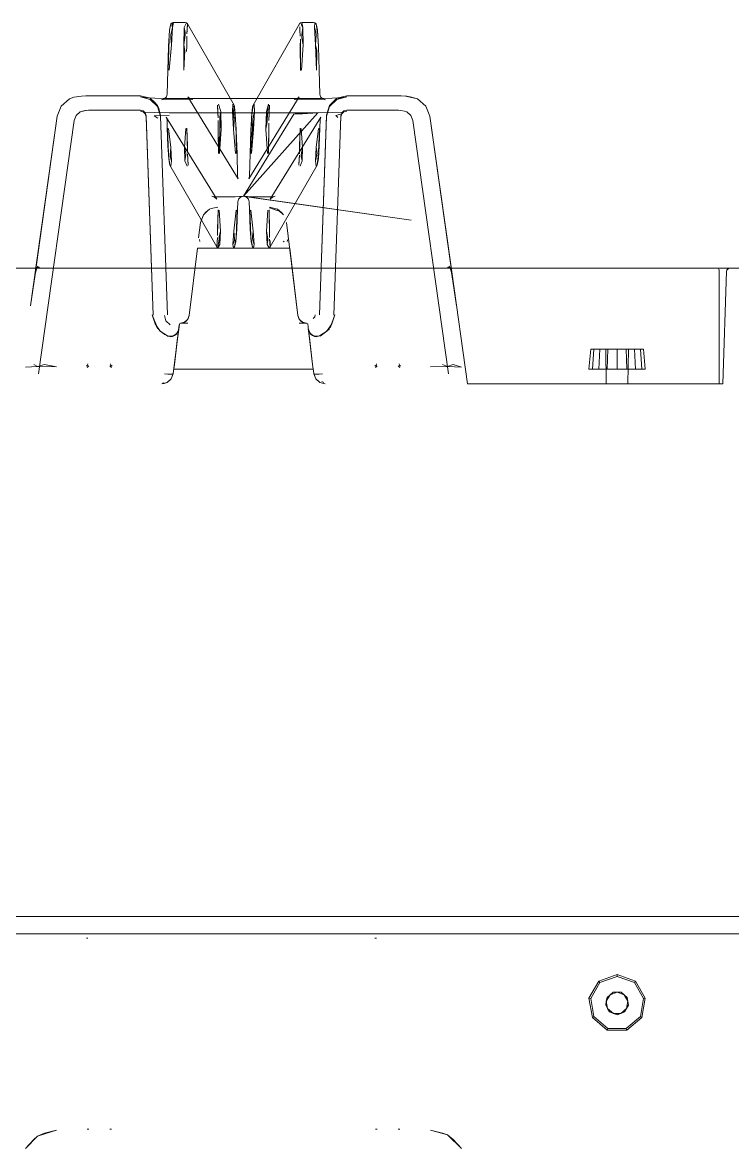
# Model space of a CAD drawing. Header units: millimetres. Extents: x 0 to 1729, y -270 to 583.
# Drawn here: x 610.7 to 733.8, y 387.8 to 582.9 of the extents above; entities that cross this region are included whole.
import ezdxf

# ---------------------------------------------------------------- set-up
doc = ezdxf.new("R2010")
doc.units = ezdxf.units.MM
doc.layers.add('OUTLINE', color=7, linetype='Continuous')

msp = doc.modelspace()

# ---------------------------------------------------------------- linework, layer by layer
at = {"layer": 'OUTLINE', "lineweight": 13}
for p, q in [((636.01, 578.79), (636.19, 581.62)), ((636.13, 580.57), (636.19, 581.62)), ((636.19, 581.62), (636.27, 582.2)), ((636.27, 582.2), (636.43, 582.69)), ((636.41, 580.78), (636.69, 582.07)), ((636.43, 582.69), (636.62, 582.87)), ((636.51, 579.09), (636.69, 582.07)), ((636.55, 582.46), (636.86, 582.94)), ((636.55, 582.46), (636.69, 582.07)), ((636.62, 582.87), (636.86, 582.94)), ((636.69, 582.07), (636.86, 582.94)), ((636.86, 582.94), (638.88, 582.93)), ((638.67, 579.08), (638.74, 582.06)), ((638.74, 582.06), (639.13, 582.87)), ((638.74, 582.06), (638.89, 581.23)), ((638.88, 582.93), (639.13, 582.87)), ((639.13, 582.87), (639.31, 582.69)), ((639.17, 581), (639.31, 582.69)), ((639.17, 581), (639.24, 581.62)), ((639.24, 581.62), (639.31, 582.69)), ((639.31, 582.69), (647.35, 568.59)), ((650.65, 568.59), (658.69, 582.69)), ((658.69, 582.69), (658.87, 582.87)), ((658.76, 581.62), (658.77, 582.19)), ((658.76, 581.62), (658.84, 580.56)), ((658.87, 582.87), (659.12, 582.93)), ((659.04, 582.45), (659.12, 582.93)), ((659.04, 582.45), (659.26, 582.06)), ((659.12, 582.93), (661.14, 582.94)), ((659.12, 582.93), (659.26, 582.06)), ((659.12, 580.78), (659.26, 582.06)), ((659.26, 582.06), (659.33, 579.08)), ((661.14, 582.94), (661.38, 582.87)), ((661.31, 582.07), (661.38, 582.87)), ((661.31, 582.07), (661.49, 579.09)), ((661.31, 582.07), (661.56, 581.24)), ((661.38, 582.87), (661.57, 582.69)), ((661.57, 582.69), (661.64, 582.45)), ((661.57, 582.69), (661.81, 581.62)), ((661.57, 582.69), (661.84, 581.01)), ((661.64, 582.45), (661.81, 581.62)), ((661.81, 581.62), (661.84, 581.01)), ((661.81, 581.62), (661.99, 578.79)), ((635.93, 574.66), (636.1, 580.08)), ((636.01, 578.79), (636.1, 580.08)), ((636.38, 580.29), (636.41, 580.78)), ((636.38, 580.29), (636.51, 579.09)), ((638.67, 579.08), (638.88, 580.78)), ((638.88, 580.78), (638.89, 581.23)), ((639.16, 580.56), (639.17, 578.79)), ((658.83, 578.79), (658.85, 580.06)), ((658.85, 580.06), (658.89, 574.65)), ((659.12, 580.78), (659.13, 580.26)), ((659.13, 580.26), (659.33, 579.08)), ((661.49, 579.09), (661.59, 580.78)), ((661.56, 581.24), (661.59, 580.78)), ((661.87, 580.57), (661.99, 578.79)), ((635.87, 574.61), (636.01, 578.79)), ((635.93, 574.66), (636.01, 578.79)), ((636.11, 574.69), (636.51, 579.09)), ((638.67, 579.08), (638.68, 574.69)), ((638.67, 579.08), (638.85, 578.06)), ((638.68, 574.69), (638.85, 578.06)), ((639.13, 577.92), (639.17, 578.79)), ((658.83, 578.79), (658.89, 574.65)), ((659.07, 574.68), (659.33, 579.08)), ((661.49, 579.09), (661.63, 574.69)), ((661.49, 579.09), (661.72, 578.07)), ((661.63, 574.69), (661.72, 578.07)), ((661.99, 578.79), (662, 577.93)), ((661.99, 578.79), (662.13, 574.61)), ((635.77, 570.54), (635.87, 574.61)), ((662.13, 574.61), (662.23, 570.54)), ((618.83, 569.7), (619.59, 569.99)), ((619.59, 569.99), (620.94, 570.2)), ((620.94, 570.2), (621.67, 570.24)), ((621.67, 570.24), (622.66, 570.26)), ((622.66, 570.26), (631.12, 570.26)), ((631.12, 570.26), (632.83, 569.81)), ((631.12, 570.07), (631.8, 569.93)), ((631.12, 570.07), (632.84, 569.62)), ((631.8, 569.93), (633.63, 569.82)), ((632.83, 569.81), (633.55, 569.14)), ((633.63, 569.82), (636.13, 569.79)), ((635.19, 569.65), (635.5, 569.85)), ((635.27, 569.69), (635.63, 570.05)), ((635.27, 569.69), (635.5, 569.85)), ((635.63, 570.05), (635.77, 570.54)), ((636.13, 569.79), (661.87, 569.79)), ((639.37, 570.06), (639.73, 569.7)), ((639.37, 570.06), (648.09, 555.84)), ((649.91, 555.84), (658.63, 570.06)), ((658.27, 569.7), (658.63, 570.06)), ((661.87, 569.79), (664.37, 569.82)), ((662.23, 570.54), (662.37, 570.05)), ((662.37, 570.05), (662.73, 569.69)), ((663.89, 568.58), (665.17, 569.81)), ((664.37, 569.82), (666.2, 569.93)), ((665.16, 569.62), (666.88, 570.07)), ((665.17, 569.81), (666.88, 570.26)), ((665.32, 569.75), (666.88, 570.07)), ((665.32, 569.75), (666.2, 569.93)), ((666.88, 570.26), (675.34, 570.26)), ((675.34, 570.26), (676.33, 570.24)), ((676.33, 570.24), (677.06, 570.2)), ((677.06, 570.2), (677.33, 570.15)), ((677.06, 570.2), (677.88, 570.04)), ((677.06, 570.2), (679.17, 569.7)), ((677.33, 570.15), (679.17, 569.7)), ((677.88, 570.04), (679.17, 569.7)), ((616.71, 566.71), (617.4, 568.46)), ((617.4, 568.46), (618.83, 569.7)), ((632.84, 569.62), (634.11, 568.39)), ((633.55, 569.14), (634.11, 568.58)), ((634.11, 568.58), (634.34, 568.05)), ((634.11, 568.39), (634.62, 566.7)), ((634.34, 568.05), (634.61, 566.89)), ((634.77, 569.56), (635.27, 569.69)), ((634.77, 569.56), (635.38, 569.67)), ((634.95, 569.61), (635.38, 569.67)), ((634.95, 569.61), (635.5, 569.64)), ((635.19, 569.65), (635.27, 569.69)), ((635.5, 569.64), (636.27, 569.65)), ((636.27, 569.65), (638.73, 569.65)), ((638.73, 569.65), (639.46, 569.64)), ((639.46, 569.64), (640.01, 569.61)), ((639.73, 569.7), (640.23, 569.57)), ((639.74, 569.66), (640.01, 569.61)), ((639.74, 569.66), (640.23, 569.57)), ((644.48, 568.59), (644.54, 567.12)), ((644.48, 568.59), (644.61, 566.4)), ((644.66, 568.77), (645.04, 567.54)), ((647.09, 567.54), (647.17, 568.77)), ((647.17, 568.77), (647.36, 566.17)), ((647.35, 568.59), (647.42, 568.35)), ((647.35, 568.59), (647.58, 567.12)), ((647.35, 568.59), (647.63, 565.97)), ((647.42, 568.35), (647.58, 567.12)), ((650.39, 566.4), (650.65, 568.59)), ((650.42, 567.12), (650.65, 568.59)), ((650.42, 567.12), (650.58, 568.35)), ((650.58, 568.35), (650.65, 568.59)), ((650.83, 568.77), (650.91, 567.54)), ((652.96, 567.54), (653.34, 568.77)), ((653.1, 566.17), (653.34, 568.77)), ((653.38, 565.97), (653.52, 568.59)), ((653.46, 567.12), (653.52, 568.59)), ((657.77, 569.57), (658.27, 569.7)), ((657.77, 569.57), (658.41, 569.67)), ((657.99, 569.61), (658.41, 569.67)), ((657.99, 569.61), (658.54, 569.64)), ((658.54, 569.64), (659.27, 569.65)), ((659.27, 569.65), (661.73, 569.65)), ((661.73, 569.65), (662.5, 569.64)), ((662.5, 569.64), (663.05, 569.61)), ((662.73, 569.69), (663.23, 569.56)), ((662.77, 569.66), (663.05, 569.61)), ((662.77, 569.66), (663.23, 569.56)), ((663.38, 566.84), (663.89, 568.58)), ((663.38, 566.7), (663.89, 568.39)), ((663.38, 566.84), (663.66, 567.83)), ((663.39, 566.89), (663.89, 568.58)), ((663.66, 567.83), (663.89, 568.58)), ((663.89, 568.39), (665.16, 569.62)), ((679.17, 569.7), (680.6, 568.46)), ((680.6, 568.46), (681.29, 566.71)), ((612.09, 533.84), (616.71, 566.71)), ((613.09, 541.01), (616.71, 566.71)), ((613.46, 522.06), (619.63, 565.96)), ((619.63, 565.96), (619.98, 566.84)), ((619.98, 566.84), (620.69, 567.46)), ((620.69, 567.46), (621.75, 567.71)), ((620.69, 567.46), (621.61, 567.68)), ((620.69, 567.46), (621.34, 567.63)), ((621.34, 567.63), (621.75, 567.71)), ((621.61, 567.68), (621.75, 567.71)), ((621.75, 567.71), (622.11, 567.73)), ((622.11, 567.73), (622.61, 567.74)), ((622.61, 567.74), (631.12, 567.74)), ((631.12, 567.74), (631.61, 567.61)), ((631.12, 567.57), (631.61, 567.45)), ((631.12, 567.57), (631.8, 567.43)), ((631.61, 567.61), (631.97, 567.26)), ((631.61, 567.45), (631.98, 567.09)), ((631.8, 567.43), (633.63, 567.33)), ((631.97, 567.26), (632.12, 566.77)), ((631.98, 567.09), (632.12, 566.61)), ((632.12, 566.77), (633.32, 532.2)), ((632.12, 566.68), (632.13, 566.37)), ((632.12, 566.68), (632.15, 565.91)), ((632.12, 566.61), (633.32, 532.2)), ((632.13, 566.37), (632.15, 565.91)), ((633.51, 566.77), (636.13, 566.83)), ((633.51, 566.77), (634.13, 566.38)), ((633.63, 567.33), (636.13, 567.29)), ((634.61, 566.89), (634.62, 566.84)), ((634.62, 566.84), (634.63, 566.46)), ((634.62, 566.7), (635.82, 532.29)), ((635.6, 566.55), (635.74, 566.06)), ((635.6, 566.55), (644.36, 552.34)), ((635.74, 566.06), (635.78, 564.71)), ((636.13, 567.29), (661.87, 567.29)), ((644.54, 567.12), (644.61, 566.4)), ((644.6, 564.2), (644.62, 565.97)), ((644.62, 565.97), (644.66, 560.22)), ((644.85, 560.24), (644.9, 566.17)), ((644.89, 566.62), (645.04, 567.54)), ((644.89, 566.62), (644.9, 566.17)), ((644.9, 566.17), (645.11, 564.47)), ((645.04, 567.54), (645.11, 564.47)), ((647.09, 567.54), (647.26, 564.47)), ((647.09, 567.54), (647.36, 566.17)), ((647.36, 566.17), (647.39, 565.7)), ((647.58, 567.12), (647.63, 565.97)), ((647.58, 567.12), (647.74, 564.2)), ((649, 552.83), (661.87, 567.29)), ((649, 552.83), (657.72, 567.04)), ((650.19, 560.22), (650.37, 565.97)), ((650.26, 564.2), (650.42, 567.12)), ((650.26, 564.2), (650.37, 565.97)), ((650.37, 560.24), (650.64, 566.17)), ((650.39, 566.4), (650.42, 567.12)), ((650.64, 566.17), (650.66, 566.62)), ((650.64, 566.17), (650.74, 564.47)), ((650.66, 566.62), (650.91, 567.54)), ((650.74, 564.47), (650.91, 567.54)), ((652.89, 564.47), (652.96, 567.54)), ((652.96, 567.54), (653.1, 566.17)), ((653.09, 565.7), (653.1, 566.17)), ((653.38, 565.97), (653.46, 567.12)), ((653.64, 552.34), (662.4, 566.55)), ((657.72, 567.04), (657.94, 567.09)), ((657.94, 567.09), (658.49, 567.12)), ((658.49, 567.12), (659.22, 567.13)), ((659.22, 567.13), (661.87, 567.29)), ((661.87, 567.29), (664.37, 567.33)), ((662.18, 532.29), (663.39, 566.89)), ((662.18, 532.29), (663.38, 566.7)), ((662.22, 564.71), (662.26, 566.06)), ((662.26, 566.06), (662.4, 566.55)), ((663.37, 566.46), (663.39, 566.89)), ((663.37, 566.46), (663.38, 566.84)), ((663.38, 566.84), (663.39, 566.89)), ((664.37, 567.33), (666.2, 567.43)), ((664.68, 532.2), (665.88, 566.77)), ((665, 566.81), (666.02, 567.09)), ((665, 566.81), (665.34, 566.48)), ((665.85, 565.91), (665.88, 566.68)), ((665.88, 566.61), (666.02, 567.09)), ((665.88, 566.77), (665.96, 567.04)), ((665.88, 566.61), (665.88, 566.77)), ((665.88, 566.68), (665.88, 566.77)), ((665.96, 567.04), (666.03, 567.26)), ((666.02, 567.09), (666.39, 567.45)), ((666.03, 567.26), (666.39, 567.61)), ((666.2, 567.43), (666.88, 567.57)), ((666.39, 567.61), (666.88, 567.74)), ((666.39, 567.45), (666.88, 567.57)), ((666.88, 567.74), (675.39, 567.74)), ((675.39, 567.74), (675.89, 567.73)), ((675.89, 567.73), (676.25, 567.71)), ((676.25, 567.71), (676.93, 567.6)), ((676.93, 567.6), (677.31, 567.46)), ((677.31, 567.46), (678.02, 566.84)), ((678.02, 566.84), (678.37, 565.96)), ((678.37, 565.96), (684.54, 522.06)), ((681.29, 566.71), (683.95, 547.84)), ((681.29, 566.71), (684.91, 541.01)), ((681.29, 566.71), (685.91, 533.84)), ((635.78, 564.71), (635.89, 561.59)), ((635.84, 564.63), (635.89, 561.59)), ((635.84, 564.63), (636, 560.21)), ((636.02, 564.57), (636.39, 561.26)), ((638.79, 561.25), (639.02, 564.57)), ((639.2, 564.63), (639.27, 560.49)), ((639.2, 564.63), (639.29, 561.58)), ((644.6, 564.2), (644.66, 560.22)), ((644.85, 560.24), (645.11, 564.47)), ((647.26, 564.47), (647.39, 565.7)), ((647.26, 564.47), (647.63, 560.24)), ((647.66, 565.51), (647.74, 564.2)), ((647.66, 565.51), (647.81, 560.22)), ((647.74, 564.2), (647.81, 560.22)), ((647.74, 564.2), (647.87, 560.18)), ((650.13, 560.18), (650.26, 564.2)), ((650.19, 560.22), (650.26, 564.2)), ((650.37, 560.24), (650.74, 564.47)), ((652.89, 564.47), (653.09, 565.7)), ((652.89, 564.47), (653.15, 560.24)), ((653.34, 560.22), (653.37, 565.51)), ((653.34, 560.22), (653.4, 564.2)), ((653.37, 565.51), (653.4, 564.2)), ((658.71, 561.58), (658.8, 564.63)), ((658.73, 560.2), (658.8, 564.63)), ((658.98, 564.57), (659.21, 561.25)), ((661.61, 561.26), (661.98, 564.57)), ((662.02, 560.48), (662.16, 564.63)), ((662.11, 561.59), (662.22, 564.71)), ((662.11, 561.59), (662.16, 564.63)), ((635.89, 561.59), (636, 560.21)), ((635.89, 561.59), (636.03, 559.4)), ((636.28, 559.98), (636.39, 561.26)), ((636.39, 561.26), (636.53, 558.96)), ((638.79, 561.25), (638.85, 558.95)), ((638.79, 561.25), (638.99, 560.28)), ((638.99, 560.28), (638.99, 559.98)), ((639.27, 560.49), (639.29, 561.58)), ((639.27, 560.2), (639.35, 559.4)), ((639.27, 560.2), (639.39, 558.23)), ((647.87, 560.18), (647.95, 556.33)), ((650.05, 556.33), (650.13, 560.18)), ((658.71, 561.58), (658.73, 560.2)), ((659.01, 559.98), (659.21, 561.25)), ((659.15, 558.95), (659.21, 561.25)), ((661.47, 558.96), (661.61, 561.26)), ((661.61, 561.26), (661.74, 560.27)), ((661.72, 559.98), (661.74, 560.27)), ((661.76, 558.23), (662, 560.21)), ((661.97, 559.4), (662.11, 561.59)), ((661.97, 559.4), (662, 560.21)), ((662.02, 560.48), (662.11, 561.59)), ((636.01, 559.94), (636.03, 559.4)), ((636.01, 559.94), (636.24, 558.23)), ((636.03, 559.4), (636.17, 558.48)), ((636.03, 559.4), (636.24, 558.23)), ((636.17, 558.48), (636.24, 558.23)), ((636.24, 558.23), (644.36, 544.07)), ((636.28, 559.98), (636.29, 559.71)), ((636.29, 559.71), (636.53, 558.96)), ((636.42, 558.06), (636.53, 558.96)), ((638.85, 558.95), (638.99, 559.98)), ((638.85, 558.95), (639.21, 558.05)), ((639.35, 559.4), (639.39, 558.23)), ((653.64, 544.07), (661.76, 558.23)), ((658.61, 558.23), (658.72, 559.94)), ((658.61, 558.23), (658.65, 559.4)), ((658.65, 559.4), (658.72, 559.94)), ((658.79, 558.05), (659.15, 558.95)), ((659, 559.71), (659.01, 559.98)), ((659, 559.71), (659.15, 558.95)), ((661.47, 558.96), (661.72, 559.98)), ((661.47, 558.96), (661.58, 558.06)), ((661.76, 558.23), (661.97, 559.4)), ((661.76, 558.23), (661.83, 558.48)), ((661.83, 558.48), (661.97, 559.4)), ((647.95, 556.33), (648.09, 555.84)), ((649.91, 555.84), (650.05, 556.33)), ((643.5, 552.82), (643.99, 552.73)), ((643.5, 552.82), (643.99, 552.69)), ((643.72, 552.78), (643.99, 552.73)), ((643.72, 552.78), (644.29, 552.75)), ((643.99, 552.69), (644.36, 552.34)), ((644.29, 552.75), (645.05, 552.74)), ((645.05, 552.74), (647.56, 552.74)), ((647.56, 552.74), (648.3, 552.76)), ((648, 551.85), (648.14, 552.34)), ((648.14, 552.34), (648.5, 552.7)), ((648.3, 552.76), (648.83, 552.79)), ((648.5, 552.7), (649, 552.83)), ((648.83, 552.79), (649, 552.83)), ((649, 552.83), (649.17, 552.79)), ((649, 552.83), (649.45, 552.74)), ((649, 552.83), (649.5, 552.7)), ((649, 552.83), (678.07, 548.69)), ((649.17, 552.79), (649.45, 552.74)), ((649.17, 552.79), (649.7, 552.76)), ((649.17, 552.79), (678.07, 548.69)), ((649.5, 552.7), (649.86, 552.34)), ((649.7, 552.76), (650.44, 552.74)), ((649.86, 552.34), (650, 551.85)), ((650.44, 552.74), (652.95, 552.74)), ((652.95, 552.74), (653.71, 552.75)), ((653.64, 552.34), (654.01, 552.69)), ((653.71, 552.75), (654.28, 552.78)), ((654.01, 552.69), (654.5, 552.82)), ((654.28, 552.78), (654.5, 552.82)), ((642.06, 549.63), (642.77, 550.3)), ((642.48, 550.06), (643.13, 550.58)), ((642.77, 550.3), (643.13, 550.58)), ((643.13, 550.58), (643.41, 550.68)), ((643.41, 550.68), (644.52, 550.92)), ((644.49, 547.14), (644.58, 550.46)), ((644.51, 546.03), (644.58, 550.46)), ((644.77, 550.4), (645, 546.79)), ((647.34, 546.79), (647.72, 550.4)), ((647.71, 545.7), (647.9, 550.46)), ((647.82, 547.14), (647.96, 550.55)), ((647.82, 547.14), (647.9, 550.46)), ((647.96, 550.55), (648, 551.85)), ((650, 551.85), (650.04, 550.55)), ((650.04, 550.55), (650.18, 547.14)), ((650.1, 550.46), (650.18, 547.14)), ((650.1, 550.46), (650.27, 546.03)), ((650.28, 550.4), (650.66, 546.79)), ((653, 546.79), (653.23, 550.4)), ((653.42, 550.46), (653.5, 545.7)), ((653.42, 550.46), (653.51, 547.14)), ((653.48, 550.92), (654.63, 550.65)), ((653.48, 550.8), (654.36, 550.51)), ((653.48, 550.8), (654.98, 550.29)), ((654.36, 550.51), (654.98, 550.29)), ((654.63, 550.65), (654.87, 550.58)), ((654.87, 550.58), (655.13, 550.38)), ((654.87, 550.58), (655.58, 550)), ((655.13, 550.38), (655.94, 549.63)), ((641.22, 545.65), (641.55, 548.29)), ((641.55, 548.29), (641.98, 549.44)), ((641.62, 548.4), (642.06, 549.63)), ((641.98, 549.44), (642.06, 549.63)), ((642.06, 549.63), (642.48, 550.06)), ((655.58, 550), (655.94, 549.63)), ((656.45, 548.29), (658.43, 532.16)), ((613.02, 540.48), (614.05, 547.84)), ((613.09, 541.01), (614.05, 547.84)), ((644.49, 547.14), (644.51, 546.03)), ((644.79, 545.81), (645, 546.79)), ((644.92, 544.47), (645, 546.79)), ((647.17, 544.47), (647.34, 546.79)), ((647.34, 546.79), (647.44, 545.47)), ((647.66, 544.93), (647.82, 547.14)), ((647.71, 545.7), (647.82, 547.14)), ((650.18, 547.14), (650.27, 546.03)), ((650.18, 547.14), (650.34, 544.93)), ((650.54, 545.81), (650.66, 546.79)), ((650.66, 546.79), (650.83, 544.47)), ((653, 546.79), (653.08, 544.47)), ((653, 546.79), (653.22, 545.47)), ((653.5, 545.7), (653.51, 547.14)), ((683.95, 547.84), (684.91, 541.01)), ((683.95, 547.84), (685.91, 533.84)), ((641.36, 545.33), (641.44, 545.01)), ((644.36, 544.07), (644.5, 545.7)), ((644.36, 544.07), (644.41, 544.93)), ((644.41, 544.93), (644.5, 545.7)), ((644.54, 543.89), (644.78, 545.47)), ((644.54, 543.89), (644.92, 544.47)), ((644.78, 545.47), (644.79, 545.81)), ((644.78, 545.47), (644.92, 544.47)), ((647.17, 544.47), (647.41, 545.16)), ((647.17, 544.47), (647.26, 543.89)), ((647.41, 545.16), (647.44, 545.47)), ((647.44, 544.07), (647.69, 545.4)), ((647.44, 544.07), (647.66, 544.93)), ((647.51, 544.31), (647.66, 544.93)), ((647.66, 544.93), (647.69, 545.4)), ((650.29, 545.7), (650.34, 544.93)), ((650.29, 545.7), (650.56, 544.07)), ((650.34, 544.93), (650.49, 544.31)), ((650.34, 544.93), (650.56, 544.07)), ((650.54, 545.81), (650.56, 545.47)), ((650.56, 545.47), (650.83, 544.47)), ((650.74, 543.89), (650.83, 544.47)), ((653.08, 544.47), (653.23, 545.16)), ((653.08, 544.47), (653.46, 543.89)), ((653.22, 545.47), (653.23, 545.16)), ((653.51, 545.4), (653.59, 544.93)), ((653.51, 545.4), (653.64, 544.07)), ((653.59, 544.93), (653.64, 544.07)), ((655.89, 544.95), (656.07, 545.02)), ((655.89, 544.95), (655.98, 544.97)), ((655.98, 544.97), (656.07, 545.02)), ((656.56, 545.01), (656.66, 545.36)), ((639.57, 532.16), (641, 543.84)), ((641, 543.84), (641, 543.84)), ((641, 543.84), (641.13, 543.84)), ((641, 543.84), (657, 543.84)), ((641.13, 543.84), (641.5, 543.84)), ((641.5, 543.84), (642.01, 543.84)), ((642.01, 543.84), (655.99, 543.84)), ((644.36, 544.07), (644.54, 543.89)), ((644.54, 543.89), (644.79, 543.82)), ((644.79, 543.82), (647.01, 543.82)), ((647.01, 543.82), (647.26, 543.89)), ((647.26, 543.89), (647.44, 544.07)), ((647.44, 544.07), (647.51, 544.31)), ((650.49, 544.31), (650.56, 544.07)), ((650.56, 544.07), (650.74, 543.89)), ((650.74, 543.89), (650.99, 543.82)), ((650.99, 543.82), (653.21, 543.82)), ((653.21, 543.82), (653.46, 543.89)), ((653.46, 543.89), (653.64, 544.07)), ((655.99, 543.84), (656.5, 543.84)), ((656.5, 543.84), (656.87, 543.84)), ((656.87, 543.84), (657, 543.84)), ((657, 543.84), (657, 543.84)), ((657, 543.84), (658.43, 532.16)), ((612.09, 533.84), (613.09, 541.01)), ((612.9, 539.25), (613.18, 540.48)), ((612.9, 539.25), (613.18, 540.48)), ((612.98, 540.15), (613.41, 540.71)), ((613.01, 540.34), (613.62, 540.57)), ((613.01, 539.86), (613.18, 540.48)), ((613.01, 539.86), (613.18, 540.48)), ((613.02, 540.48), (613.09, 541.01)), ((613.19, 540.37), (613.41, 540.71)), ((613.19, 540.37), (613.41, 540.71)), ((613.2, 540.44), (613.41, 540.71)), ((613.31, 540.44), (613.62, 540.57)), ((684.38, 540.57), (684.69, 540.44)), ((684.38, 540.57), (684.99, 540.34)), ((684.59, 540.71), (684.79, 540.44)), ((684.59, 540.71), (684.81, 540.37)), ((684.59, 540.71), (684.81, 540.37)), ((684.59, 540.71), (685.02, 540.15)), ((684.91, 541.01), (685.91, 533.84)), ((684.91, 541.01), (684.98, 540.48)), ((684.98, 540.48), (685.08, 539.75)), ((684.98, 540.48), (685.91, 533.84)), ((684.98, 540.48), (685.08, 539.75)), ((6, 540.34), (1142, 540.34)), ((6, 540.34), (1142, 540.34)), ((6, 540.34), (1142, 540.34)), ((6, 540.34), (1142, 540.34)), ((612.09, 533.84), (612.9, 539.25)), ((612.09, 533.84), (612.9, 539.25)), ((612.9, 540.29), (613.2, 540.44)), ((612.9, 540.29), (613.31, 540.44)), ((612.9, 540.29), (613.2, 540.44)), ((612.9, 540.29), (613.31, 540.44)), ((612.92, 540.34), (613.31, 540.44)), ((612.92, 540.34), (613.31, 540.44)), ((612.98, 540.15), (613.2, 540.44)), ((613.01, 540.34), (613.31, 540.44)), ((613.01, 539.86), (613.19, 540.37)), ((613.01, 539.86), (613.19, 540.37)), ((684.69, 540.44), (685.08, 540.34)), ((684.69, 540.44), (685.1, 540.29)), ((684.69, 540.44), (684.99, 540.34)), ((684.69, 540.44), (685.08, 540.34)), ((684.69, 540.44), (685.1, 540.29)), ((684.79, 540.44), (685.1, 540.29)), ((684.79, 540.44), (685.02, 540.15)), ((684.79, 540.44), (685.1, 540.29)), ((684.81, 540.37), (684.99, 539.86)), ((684.81, 540.37), (684.99, 539.86)), ((684.93, 540.1), (684.99, 539.86)), ((684.93, 540.1), (685.1, 539.25)), ((684.93, 540.1), (684.99, 539.86)), ((684.93, 540.1), (685.1, 539.25)), ((685.08, 539.75), (687.81, 520.34)), ((685.08, 539.75), (687.81, 520.34)), ((685.1, 539.25), (685.91, 533.84)), ((685.1, 539.25), (685.91, 533.84)), ((731.3, 540.34), (731.35, 540.3)), ((731.3, 540.34), (731.46, 540.34)), ((731.3, 540.34), (731.35, 540.3)), ((731.3, 540.34), (731.46, 540.34)), ((731.3, 540.34), (731.35, 540.3)), ((731.3, 540.34), (731.46, 540.34)), ((731.3, 540.34), (731.35, 540.3)), ((731.3, 540.34), (731.46, 540.34)), ((731.3, 540.34), (731.35, 540.3)), ((731.3, 540.34), (731.46, 540.34)), ((731.3, 540.34), (731.35, 540.3)), ((731.3, 540.34), (731.46, 540.34)), ((731.3, 540.34), (731.35, 540.3)), ((731.3, 540.34), (731.46, 540.34)), ((731.3, 540.34), (731.35, 540.3)), ((731.3, 540.34), (731.46, 540.34)), ((731.3, 540.34), (731.35, 540.3)), ((731.3, 540.34), (731.46, 540.34)), ((731.3, 540.34), (731.35, 540.3)), ((731.3, 540.34), (731.46, 540.34)), ((731.3, 540.34), (731.35, 540.3)), ((731.3, 540.34), (731.46, 540.34)), ((731.3, 540.34), (731.35, 540.3)), ((731.3, 540.34), (731.46, 540.34)), ((731.3, 540.34), (731.35, 540.3)), ((731.3, 540.34), (731.46, 540.34)), ((731.3, 540.34), (731.35, 540.3)), ((731.3, 540.34), (731.46, 540.34)), ((731.3, 540.34), (731.35, 540.3)), ((731.3, 540.34), (731.46, 540.34)), ((731.3, 540.34), (731.35, 540.3)), ((731.3, 540.34), (731.46, 540.34)), ((731.3, 540.34), (731.35, 540.3)), ((731.3, 540.34), (731.46, 540.34)), ((731.3, 540.34), (731.35, 540.3)), ((731.3, 540.34), (731.46, 540.34)), ((731.35, 540.3), (731.4, 540.2)), ((731.35, 540.3), (731.4, 540.2)), ((731.35, 540.3), (731.4, 540.2)), ((731.35, 540.3), (731.4, 540.2)), ((731.35, 540.3), (731.4, 540.2)), ((731.35, 540.3), (731.4, 540.2)), ((731.35, 540.3), (731.4, 540.2)), ((731.35, 540.3), (731.4, 540.2)), ((731.35, 540.3), (731.4, 540.2)), ((731.35, 540.3), (731.4, 540.2)), ((731.35, 540.3), (731.4, 540.2)), ((731.35, 540.3), (731.4, 540.2)), ((731.35, 540.3), (731.4, 540.2)), ((731.35, 540.3), (731.4, 540.2)), ((731.35, 540.3), (731.4, 540.2)), ((731.35, 540.3), (731.4, 540.2)), ((731.35, 540.3), (731.4, 540.2)), ((731.35, 540.3), (731.4, 540.2)), ((731.4, 540.2), (731.44, 540.05)), ((731.4, 540.2), (731.44, 540.05)), ((731.4, 540.2), (731.44, 540.05)), ((731.4, 540.2), (731.44, 540.05)), ((731.4, 540.2), (731.44, 540.05)), ((731.4, 540.2), (731.44, 540.05)), ((731.4, 540.2), (731.44, 540.05)), ((731.4, 540.2), (731.44, 540.05)), ((731.4, 540.2), (731.44, 540.05)), ((731.4, 540.2), (731.44, 540.05)), ((731.4, 540.2), (731.44, 540.05)), ((731.4, 540.2), (731.44, 540.05)), ((731.4, 540.2), (731.44, 540.05)), ((731.4, 540.2), (731.44, 540.05)), ((731.4, 540.2), (731.44, 540.05)), ((731.4, 540.2), (731.44, 540.05)), ((731.4, 540.2), (731.44, 540.05)), ((731.4, 540.2), (731.44, 540.05)), ((731.44, 540.05), (731.46, 539.86)), ((731.44, 540.05), (731.46, 539.86)), ((731.44, 540.05), (731.46, 539.86)), ((731.44, 540.05), (731.46, 539.86)), ((731.44, 540.05), (731.46, 539.86)), ((731.44, 540.05), (731.46, 539.86)), ((731.44, 540.05), (731.46, 539.86)), ((731.44, 540.05), (731.46, 539.86)), ((731.44, 540.05), (731.46, 539.86)), ((731.44, 540.05), (731.46, 539.86)), ((731.44, 540.05), (731.46, 539.86)), ((731.44, 540.05), (731.46, 539.86)), ((731.44, 540.05), (731.46, 539.86)), ((731.44, 540.05), (731.46, 539.86)), ((731.44, 540.05), (731.46, 539.86)), ((731.44, 540.05), (731.46, 539.86)), ((731.44, 540.05), (731.46, 539.86)), ((731.44, 540.05), (731.46, 539.86)), ((731.46, 540.34), (731.98, 540.34)), ((731.46, 540.34), (731.98, 540.34)), ((731.46, 540.34), (731.98, 540.34)), ((731.46, 540.34), (731.98, 540.34)), ((731.46, 540.34), (731.98, 540.34)), ((731.46, 540.34), (731.98, 540.34)), ((731.46, 540.34), (731.98, 540.34)), ((731.46, 540.34), (731.98, 540.34)), ((731.46, 540.34), (731.98, 540.34)), ((731.46, 540.34), (731.98, 540.34)), ((731.46, 540.34), (731.98, 540.34)), ((731.46, 540.34), (731.98, 540.34)), ((731.46, 540.34), (731.98, 540.34)), ((731.46, 540.34), (731.98, 540.34)), ((731.46, 540.34), (731.98, 540.34)), ((731.46, 540.34), (731.98, 540.34)), ((731.46, 540.34), (731.98, 540.34)), ((731.46, 540.34), (731.98, 540.34)), ((731.46, 539.86), (731.46, 520.34)), ((731.46, 539.86), (731.46, 520.34)), ((731.46, 539.86), (731.46, 520.34)), ((731.46, 539.86), (731.46, 520.34)), ((731.46, 539.86), (731.46, 520.34)), ((731.46, 539.86), (731.46, 520.34)), ((731.46, 539.86), (731.46, 520.34)), ((731.46, 539.86), (731.46, 520.34)), ((731.46, 539.86), (731.46, 520.34)), ((731.46, 539.86), (731.46, 520.34)), ((731.46, 539.86), (731.46, 520.34)), ((731.46, 539.86), (731.46, 520.34)), ((731.46, 539.86), (731.46, 520.34)), ((731.46, 539.86), (731.46, 520.34)), ((731.46, 539.86), (731.46, 520.34)), ((731.46, 539.86), (731.46, 520.34)), ((731.46, 539.86), (731.46, 520.34)), ((731.46, 539.86), (731.46, 520.34)), ((731.98, 540.34), (732.74, 540.34)), ((731.98, 540.34), (732.74, 540.34)), ((731.98, 540.34), (732.74, 540.34)), ((731.98, 540.34), (732.74, 540.34)), ((731.98, 540.34), (732.74, 540.34)), ((731.98, 540.34), (732.74, 540.34)), ((731.98, 540.34), (732.74, 540.34)), ((731.98, 540.34), (732.74, 540.34)), ((731.98, 540.34), (732.74, 540.34)), ((731.98, 540.34), (732.74, 540.34)), ((731.98, 540.34), (732.74, 540.34)), ((731.98, 540.34), (732.74, 540.34)), ((731.98, 540.34), (732.74, 540.34)), ((731.98, 540.34), (732.74, 540.34)), ((731.98, 540.34), (732.74, 540.34)), ((731.98, 540.34), (732.74, 540.34)), ((731.98, 540.34), (732.74, 540.34)), ((731.98, 540.34), (732.74, 540.34)), ((732.05, 520.34), (732.73, 539.86)), ((732.05, 520.34), (732.73, 539.86)), ((732.05, 520.34), (732.73, 539.86)), ((732.05, 520.34), (732.73, 539.86)), ((732.05, 520.34), (732.73, 539.86)), ((732.05, 520.34), (732.73, 539.86)), ((732.05, 520.34), (732.73, 539.86)), ((732.05, 520.34), (732.73, 539.86)), ((732.05, 520.34), (732.73, 539.86)), ((732.05, 520.34), (732.73, 539.86)), ((732.05, 520.34), (732.73, 539.86)), ((732.05, 520.34), (732.73, 539.86)), ((732.05, 520.34), (732.73, 539.86)), ((732.05, 520.34), (732.73, 539.86)), ((732.05, 520.34), (732.73, 539.86)), ((732.05, 520.34), (732.73, 539.86)), ((732.05, 520.34), (732.73, 539.86)), ((732.05, 520.34), (732.73, 539.86)), ((732.73, 539.86), (732.81, 540.1)), ((732.73, 539.86), (732.81, 540.1)), ((732.73, 539.86), (732.78, 540.05)), ((732.73, 539.86), (732.78, 540.05)), ((732.73, 539.86), (732.78, 540.05)), ((732.73, 539.86), (732.78, 540.05)), ((732.73, 539.86), (732.78, 540.05)), ((732.73, 539.86), (732.78, 540.05)), ((732.73, 539.86), (732.78, 540.05)), ((732.73, 539.86), (732.78, 540.05)), ((732.73, 539.86), (732.78, 540.05)), ((732.73, 539.86), (732.78, 540.05)), ((732.73, 539.86), (732.78, 540.05)), ((732.73, 539.86), (732.78, 540.05)), ((732.73, 539.86), (732.78, 540.05)), ((732.73, 539.86), (732.78, 540.05)), ((732.73, 539.86), (732.78, 540.05)), ((732.73, 539.86), (732.78, 540.05)), ((732.73, 539.86), (732.78, 540.05)), ((732.73, 539.86), (732.78, 540.05)), ((732.74, 540.34), (733.23, 540.34)), ((732.74, 540.34), (733.23, 540.34)), ((732.74, 540.34), (733.23, 540.34)), ((732.74, 540.34), (733.23, 540.34)), ((732.74, 540.34), (733.23, 540.34)), ((732.74, 540.34), (733.23, 540.34)), ((732.74, 540.34), (733.23, 540.34)), ((732.74, 540.34), (733.23, 540.34)), ((732.74, 540.34), (733.23, 540.34)), ((732.74, 540.34), (733.23, 540.34)), ((732.74, 540.34), (733.23, 540.34)), ((732.74, 540.34), (733.23, 540.34)), ((732.74, 540.34), (733.23, 540.34)), ((732.74, 540.34), (733.23, 540.34)), ((732.74, 540.34), (733.23, 540.34)), ((732.74, 540.34), (733.23, 540.34)), ((732.74, 540.34), (733.23, 540.34)), ((732.74, 540.34), (733.23, 540.34)), ((732.78, 540.05), (732.89, 540.2)), ((732.78, 540.05), (732.89, 540.2)), ((732.78, 540.05), (732.89, 540.2)), ((732.78, 540.05), (732.89, 540.2)), ((732.78, 540.05), (732.89, 540.2)), ((732.78, 540.05), (732.89, 540.2)), ((732.78, 540.05), (732.89, 540.2)), ((732.78, 540.05), (732.89, 540.2)), ((732.78, 540.05), (732.89, 540.2)), ((732.78, 540.05), (732.89, 540.2)), ((732.78, 540.05), (732.89, 540.2)), ((732.78, 540.05), (732.89, 540.2)), ((732.78, 540.05), (732.89, 540.2)), ((732.78, 540.05), (732.89, 540.2)), ((732.78, 540.05), (732.89, 540.2)), ((732.78, 540.05), (732.89, 540.2)), ((732.78, 540.05), (732.89, 540.2)), ((732.78, 540.05), (732.89, 540.2)), ((732.78, 540.05), (732.81, 540.1)), ((732.78, 540.05), (732.81, 540.1)), ((732.81, 540.1), (732.99, 540.28)), ((732.81, 540.1), (732.99, 540.28)), ((732.81, 540.1), (732.89, 540.2)), ((732.81, 540.1), (732.89, 540.2)), ((732.89, 540.2), (733.05, 540.3)), ((732.89, 540.2), (733.05, 540.3)), ((732.89, 540.2), (733.05, 540.3)), ((732.89, 540.2), (733.05, 540.3)), ((732.89, 540.2), (733.05, 540.3)), ((732.89, 540.2), (733.05, 540.3)), ((732.89, 540.2), (733.05, 540.3)), ((732.89, 540.2), (733.05, 540.3)), ((732.89, 540.2), (733.05, 540.3)), ((732.89, 540.2), (733.05, 540.3)), ((732.89, 540.2), (733.05, 540.3)), ((732.89, 540.2), (733.05, 540.3)), ((732.89, 540.2), (733.05, 540.3)), ((732.89, 540.2), (733.05, 540.3)), ((732.89, 540.2), (733.05, 540.3)), ((732.89, 540.2), (733.05, 540.3)), ((732.89, 540.2), (733.05, 540.3)), ((732.89, 540.2), (733.05, 540.3)), ((732.89, 540.2), (732.99, 540.28)), ((732.89, 540.2), (732.99, 540.28)), ((732.99, 540.28), (733.23, 540.34)), ((732.99, 540.28), (733.23, 540.34)), ((732.99, 540.28), (733.05, 540.3)), ((732.99, 540.28), (733.05, 540.3)), ((733.05, 540.3), (733.23, 540.34)), ((733.05, 540.3), (733.23, 540.34)), ((733.05, 540.3), (733.23, 540.34)), ((733.05, 540.3), (733.23, 540.34)), ((733.05, 540.3), (733.23, 540.34)), ((733.05, 540.3), (733.23, 540.34)), ((733.05, 540.3), (733.23, 540.34)), ((733.05, 540.3), (733.23, 540.34)), ((733.05, 540.3), (733.23, 540.34)), ((733.05, 540.3), (733.23, 540.34)), ((733.05, 540.3), (733.23, 540.34)), ((733.05, 540.3), (733.23, 540.34)), ((733.05, 540.3), (733.23, 540.34)), ((733.05, 540.3), (733.23, 540.34)), ((733.05, 540.3), (733.23, 540.34)), ((733.05, 540.3), (733.23, 540.34)), ((733.05, 540.3), (733.23, 540.34)), ((733.05, 540.3), (733.23, 540.34)), ((633.19, 532.27), (633.67, 530.71)), ((633.19, 532.27), (634.12, 529.83)), ((635.32, 532.15), (635.54, 531.26)), ((635.54, 531.26), (636.3, 530.53)), ((637.76, 529.75), (637.88, 530.73)), ((637.81, 530.13), (637.88, 530.73)), ((637.88, 530.73), (638.19, 530.84)), ((638.08, 530.84), (638.77, 531.01)), ((638.08, 530.84), (638.6, 530.93)), ((638.08, 530.84), (639.37, 530.84)), ((638.19, 530.84), (638.52, 530.84)), ((638.52, 530.84), (638.92, 530.84)), ((638.6, 530.93), (639.05, 531.2)), ((638.6, 530.93), (638.77, 531.01)), ((638.77, 531.01), (639.31, 531.49)), ((638.77, 531.01), (639.05, 531.2)), ((638.92, 530.84), (639.37, 530.84)), ((639.05, 531.2), (639.4, 531.63)), ((639.05, 531.2), (639.31, 531.49)), ((639.31, 531.49), (639.57, 532.16)), ((639.31, 531.49), (639.4, 531.63)), ((639.4, 531.63), (639.57, 532.16)), ((658.43, 532.16), (658.6, 531.63)), ((658.43, 532.16), (658.69, 531.49)), ((658.6, 531.63), (658.69, 531.49)), ((658.6, 531.63), (658.95, 531.2)), ((658.63, 530.84), (659.08, 530.84)), ((658.63, 530.84), (659.92, 530.84)), ((658.69, 531.49), (658.95, 531.2)), ((658.69, 531.49), (659.23, 531.01)), ((658.95, 531.2), (659.23, 531.01)), ((658.95, 531.2), (659.4, 530.93)), ((659.08, 530.84), (659.48, 530.84)), ((659.23, 531.01), (659.4, 530.93)), ((659.23, 531.01), (659.92, 530.84)), ((659.4, 530.93), (659.92, 530.84)), ((659.48, 530.84), (659.81, 530.84)), ((659.81, 530.84), (660.12, 530.73)), ((660.12, 530.73), (660.19, 530.13)), ((661.06, 531.66), (661.34, 531.93)), ((661.34, 531.93), (661.43, 532.27)), ((664, 530), (664.81, 532.27)), ((664.33, 530.71), (664.81, 532.27)), ((633.67, 530.71), (633.9, 530.26)), ((633.67, 530.71), (634.12, 529.83)), ((633.67, 530.71), (634.54, 529.46)), ((633.9, 530.26), (634.54, 529.46)), ((634.54, 529.46), (635.36, 528.85)), ((634.54, 529.46), (635.82, 528.63)), ((635.36, 528.85), (635.82, 528.63)), ((636.63, 528.55), (637.4, 528.98)), ((636.67, 528.57), (637.42, 529)), ((637.05, 528.72), (637.56, 529.21)), ((637.05, 528.72), (637.42, 529)), ((637.05, 528.72), (637.4, 528.98)), ((637.4, 528.98), (637.76, 529.77)), ((637.4, 528.98), (637.56, 529.21)), ((637.42, 529), (637.81, 529.78)), ((637.42, 529), (637.56, 529.21)), ((637.5, 527.68), (637.68, 529.11)), ((637.5, 527.68), (637.66, 528.95)), ((637.52, 527.83), (637.68, 529.11)), ((637.56, 529.21), (637.81, 529.78)), ((637.66, 528.95), (637.81, 530.13)), ((637.66, 528.95), (637.76, 529.76)), ((637.66, 528.95), (637.76, 529.75)), ((637.68, 529.11), (637.81, 530.13)), ((637.76, 529.76), (637.76, 529.77)), ((660.19, 530.13), (660.32, 529.11)), ((660.19, 530.13), (660.33, 529.04)), ((660.19, 529.79), (660.44, 529.2)), ((660.19, 529.79), (660.58, 529)), ((660.24, 529.77), (660.24, 529.76)), ((660.24, 529.77), (660.44, 529.2)), ((660.24, 529.76), (660.33, 529.04)), ((660.24, 529.76), (660.44, 529.2)), ((660.24, 529.76), (660.6, 528.98)), ((660.32, 529.11), (660.47, 527.9)), ((660.32, 529.11), (660.48, 527.83)), ((660.33, 529.04), (660.47, 527.9)), ((660.33, 529.04), (660.5, 527.68)), ((660.44, 529.2), (660.58, 529)), ((660.44, 529.2), (660.6, 528.98)), ((660.44, 529.2), (660.95, 528.72)), ((660.58, 529), (660.95, 528.72)), ((660.58, 529), (661.33, 528.57)), ((660.6, 528.98), (660.95, 528.72)), ((660.6, 528.98), (661.37, 528.55)), ((662.18, 528.63), (663.46, 529.46)), ((662.18, 528.63), (662.64, 528.85)), ((662.26, 528.61), (663.88, 529.83)), ((662.26, 528.61), (663.46, 529.46)), ((662.64, 528.85), (663.46, 529.46)), ((663.46, 529.46), (664.33, 530.71)), ((663.46, 529.46), (664.1, 530.26)), ((663.46, 529.46), (663.88, 529.83)), ((664, 530), (664.33, 530.71)), ((664.1, 530.26), (664.33, 530.71)), ((635.74, 528.61), (636.36, 528.53)), ((635.74, 528.61), (636.63, 528.55)), ((635.77, 528.65), (635.82, 528.63)), ((635.77, 528.65), (636.36, 528.53)), ((635.82, 528.63), (636.36, 528.53)), ((635.82, 528.63), (636.43, 528.45)), ((635.82, 528.63), (636.67, 528.57)), ((636.36, 528.53), (637.05, 528.72)), ((636.36, 528.53), (636.67, 528.57)), ((636.36, 528.53), (636.63, 528.55)), ((636.63, 528.55), (637.05, 528.72)), ((636.67, 528.57), (637.05, 528.72)), ((636.82, 522.1), (637.5, 527.68)), ((637.02, 523.7), (637.52, 527.83)), ((637.02, 523.7), (637.5, 527.68)), ((660.48, 527.83), (660.98, 523.7)), ((660.5, 527.68), (660.98, 523.7)), ((660.95, 528.72), (661.33, 528.57)), ((660.95, 528.72), (661.37, 528.55)), ((660.95, 528.72), (661.64, 528.53)), ((661.33, 528.57), (662.18, 528.63)), ((661.33, 528.57), (661.64, 528.53)), ((661.37, 528.55), (662.27, 528.64)), ((661.37, 528.55), (661.64, 528.53)), ((661.57, 528.44), (662.18, 528.63)), ((661.64, 528.53), (662.23, 528.65)), ((661.64, 528.53), (662.27, 528.64)), ((661.64, 528.53), (662.18, 528.63)), ((662.18, 528.63), (662.23, 528.65)), ((708.87, 522.84), (709.17, 526.34)), ((708.87, 522.84), (709.17, 526.34)), ((709.17, 526.34), (709.72, 526.34)), ((709.17, 526.34), (710.76, 526.34)), ((709.17, 526.34), (709.72, 526.34)), ((709.17, 526.34), (710.76, 526.34)), ((709.46, 522.84), (709.72, 526.34)), ((709.46, 522.84), (709.72, 526.34)), ((709.72, 526.34), (712.16, 526.34)), ((709.72, 526.34), (712.16, 526.34)), ((710.56, 522.84), (710.76, 526.34)), ((710.56, 522.84), (710.76, 526.34)), ((710.76, 526.34), (713.75, 526.34)), ((710.76, 526.34), (713.75, 526.34)), ((711.78, 526.34), (711.88, 520.34)), ((711.78, 526.34), (712.02, 526.34)), ((711.78, 526.34), (712.46, 526.34)), ((711.78, 526.34), (711.88, 520.34)), ((711.78, 526.34), (712.02, 526.34)), ((711.78, 526.34), (712.46, 526.34)), ((712.02, 526.34), (713.07, 526.34)), ((712.02, 526.34), (713.07, 526.34)), ((712.05, 522.84), (712.16, 526.34)), ((712.05, 522.84), (712.16, 526.34)), ((712.16, 526.34), (715.34, 526.34)), ((712.16, 526.34), (715.34, 526.34)), ((712.46, 526.34), (713.75, 526.34)), ((712.46, 526.34), (713.75, 526.34)), ((713.07, 526.34), (714.43, 526.34)), ((713.07, 526.34), (714.43, 526.34)), ((713.75, 522.84), (713.75, 526.34)), ((713.75, 522.84), (713.75, 526.34)), ((713.75, 526.34), (716.74, 526.34)), ((713.75, 526.34), (715.04, 526.34)), ((713.75, 526.34), (715.04, 526.34)), ((713.75, 526.34), (716.74, 526.34)), ((714.43, 526.34), (715.48, 526.34)), ((714.43, 526.34), (715.48, 526.34)), ((715.04, 526.34), (715.72, 526.34)), ((715.04, 526.34), (715.72, 526.34)), ((715.34, 526.34), (715.45, 522.84)), ((715.34, 526.34), (717.78, 526.34)), ((715.34, 526.34), (715.45, 522.84)), ((715.34, 526.34), (717.78, 526.34)), ((715.48, 526.34), (715.72, 526.34)), ((715.48, 526.34), (715.72, 526.34)), ((715.62, 520.34), (715.72, 526.34)), ((715.62, 520.34), (715.72, 526.34)), ((716.74, 526.34), (716.94, 522.84)), ((716.74, 526.34), (718.33, 526.34)), ((716.74, 526.34), (716.94, 522.84)), ((716.74, 526.34), (718.33, 526.34)), ((717.78, 526.34), (718.04, 522.84)), ((717.78, 526.34), (718.33, 526.34)), ((717.78, 526.34), (718.04, 522.84)), ((717.78, 526.34), (718.33, 526.34)), ((718.33, 526.34), (718.63, 522.84)), ((718.33, 526.34), (718.63, 522.84)), ((611.2, 523.24), (613.28, 523.34)), ((611.2, 523.24), (613.28, 523.34)), ((612.68, 523.65), (613.28, 523.34)), ((612.68, 523.65), (613.28, 523.34)), ((613.28, 523.34), (614.5, 523.66)), ((613.28, 523.34), (614.5, 523.66)), ((613.28, 523.34), (616.6, 523.26)), ((613.28, 523.34), (616.6, 523.26)), ((614.5, 523.66), (616.6, 523.26)), ((614.5, 523.66), (616.6, 523.26)), ((621.78, 523.39), (621.97, 523.57)), ((621.9, 523.18), (622.17, 523.45)), ((621.9, 523.18), (622.17, 523.45)), ((621.97, 523.57), (622.03, 523.79)), ((625.83, 523.45), (626.1, 523.18)), ((625.83, 523.45), (626.1, 523.18)), ((625.97, 523.79), (626.03, 523.57)), ((626.03, 523.57), (626.22, 523.39)), ((636.82, 522.1), (636.92, 522.95)), ((636.91, 522.84), (636.92, 522.95)), ((636.92, 522.95), (636.96, 523.26)), ((636.96, 523.26), (637.02, 523.7)), ((660.98, 523.7), (661.04, 523.26)), ((661.04, 523.26), (661.08, 522.95)), ((661.04, 523.26), (661.18, 522.1)), ((661.08, 522.95), (661.09, 522.84)), ((661.08, 522.95), (661.18, 522.1)), ((671.78, 523.39), (671.97, 523.57)), ((671.9, 523.18), (672.17, 523.45)), ((671.9, 523.18), (672.17, 523.45)), ((671.97, 523.57), (672.03, 523.79)), ((675.83, 523.45), (676.1, 523.18)), ((675.83, 523.45), (676.1, 523.18)), ((675.97, 523.79), (676.03, 523.57)), ((676.03, 523.57), (676.22, 523.39)), ((681.4, 523.26), (684.33, 523.34)), ((681.4, 523.26), (684.33, 523.34)), ((683.5, 523.66), (684.33, 523.34)), ((683.5, 523.66), (684.33, 523.34)), ((684.33, 523.34), (685.32, 523.65)), ((684.33, 523.34), (685.32, 523.65)), ((684.33, 523.34), (686.8, 523.24)), ((684.33, 523.34), (686.8, 523.24)), ((685.32, 523.65), (686.8, 523.24)), ((685.32, 523.65), (686.8, 523.24)), ((635.33, 522.07), (635.87, 522.01)), ((635.33, 522.07), (636.07, 522.01)), ((635.33, 522.06), (635.87, 522.01)), ((635.33, 522.06), (636.06, 521.99)), ((635.75, 520.56), (636.48, 521.2)), ((635.87, 522.01), (636.06, 521.99)), ((635.87, 522.01), (636.07, 522.01)), ((635.87, 522.01), (636.37, 521.99)), ((636.06, 521.99), (636.37, 521.99)), ((636.06, 521.99), (636.61, 521.99)), ((636.07, 522.01), (636.61, 522.02)), ((636.07, 522.01), (636.37, 521.99)), ((636.13, 520.87), (636.47, 521.18)), ((636.37, 521.99), (636.61, 522.02)), ((636.37, 521.99), (636.7, 522.02)), ((636.37, 521.99), (636.61, 521.99)), ((636.47, 521.18), (636.48, 521.2)), ((636.48, 521.2), (636.82, 522.1)), ((636.48, 521.2), (636.81, 522.06)), ((636.61, 522.02), (636.82, 522.1)), ((636.61, 521.99), (636.82, 522.07)), ((636.61, 521.99), (636.7, 522.02)), ((636.61, 522.02), (636.7, 522.02)), ((636.7, 522.02), (636.82, 522.1)), ((636.7, 522.02), (636.82, 522.07)), ((636.81, 522.06), (636.82, 522.07)), ((636.82, 522.07), (636.82, 522.08)), ((636.91, 522.84), (636.91, 522.84)), ((636.91, 522.84), (637.31, 522.84)), ((637.31, 522.84), (638.4, 522.84)), ((638.4, 522.84), (639.89, 522.84)), ((639.89, 522.84), (658.11, 522.84)), ((658.11, 522.84), (659.6, 522.84)), ((659.6, 522.84), (660.69, 522.84)), ((660.69, 522.84), (661.09, 522.84)), ((661.09, 522.84), (661.09, 522.84)), ((661.18, 522.1), (661.52, 521.2)), ((661.18, 522.08), (661.18, 522.07)), ((661.18, 522.08), (661.3, 522.02)), ((661.18, 522.08), (661.39, 522.02)), ((661.18, 522.07), (661.19, 522.06)), ((661.19, 522.06), (661.3, 522.02)), ((661.19, 522.06), (661.39, 521.99)), ((661.19, 522.06), (661.52, 521.2)), ((661.3, 522.02), (661.39, 522.02)), ((661.3, 522.02), (661.39, 521.99)), ((661.3, 522.02), (661.63, 521.99)), ((661.39, 522.02), (661.63, 521.99)), ((661.39, 522.02), (661.93, 522.01)), ((661.39, 521.99), (661.63, 521.99)), ((661.39, 521.99), (661.94, 521.99)), ((661.52, 521.2), (661.53, 521.18)), ((661.52, 521.2), (662.24, 520.57)), ((661.53, 521.18), (662.04, 520.72)), ((661.53, 521.18), (662.24, 520.57)), ((661.53, 521.18), (662.25, 520.56)), ((661.63, 521.99), (661.93, 522.01)), ((661.63, 521.99), (662.13, 522.01)), ((661.63, 521.99), (661.94, 521.99)), ((661.93, 522.01), (662.67, 522.07)), ((661.93, 522.01), (662.13, 522.01)), ((661.94, 521.99), (662.67, 522.06)), ((661.94, 521.99), (662.13, 522.01)), ((662.13, 522.01), (662.67, 522.07)), ((662.13, 522.01), (662.67, 522.06)), ((708.87, 522.84), (709.46, 522.84)), ((708.87, 522.84), (710.56, 522.84)), ((708.87, 522.84), (709.46, 522.84)), ((708.87, 522.84), (710.56, 522.84)), ((709.46, 522.84), (712.05, 522.84)), ((709.46, 522.84), (712.05, 522.84)), ((710.56, 522.84), (713.75, 522.84)), ((710.56, 522.84), (713.75, 522.84)), ((712.05, 522.84), (715.45, 522.84)), ((712.05, 522.84), (715.45, 522.84)), ((713.75, 522.84), (716.94, 522.84)), ((713.75, 522.84), (716.94, 522.84)), ((715.45, 522.84), (718.04, 522.84)), ((715.45, 522.84), (718.04, 522.84)), ((716.94, 522.84), (718.63, 522.84)), ((716.94, 522.84), (718.63, 522.84)), ((718.04, 522.84), (718.63, 522.84)), ((718.04, 522.84), (718.63, 522.84)), ((634.83, 520.34), (635.76, 520.57)), ((634.83, 520.34), (635.22, 520.38)), ((635.04, 520.38), (635.06, 520.56)), ((635.22, 520.38), (635.75, 520.56)), ((635.75, 520.56), (635.96, 520.72)), ((635.75, 520.56), (635.76, 520.57)), ((635.96, 520.72), (636.13, 520.87)), ((662.04, 520.72), (662.25, 520.56)), ((662.24, 520.57), (662.25, 520.56)), ((662.25, 520.56), (663.17, 520.34)), ((662.56, 520.72), (662.94, 520.56)), ((687.81, 520.34), (687.81, 520.34)), ((687.81, 520.34), (687.95, 520.34)), ((687.81, 520.34), (687.95, 520.34)), ((687.81, 520.34), (687.81, 520.34)), ((687.81, 520.34), (687.95, 520.34)), ((687.81, 520.34), (687.95, 520.34)), ((687.81, 520.34), (687.81, 520.34)), ((687.81, 520.34), (687.95, 520.34)), ((687.81, 520.34), (687.95, 520.34)), ((687.81, 520.34), (687.81, 520.34)), ((687.81, 520.34), (687.95, 520.34)), ((687.81, 520.34), (687.95, 520.34)), ((687.81, 520.34), (687.81, 520.34)), ((687.81, 520.34), (687.95, 520.34)), ((687.81, 520.34), (687.95, 520.34)), ((687.81, 520.34), (687.81, 520.34)), ((687.81, 520.34), (687.95, 520.34)), ((687.81, 520.34), (687.95, 520.34)), ((687.81, 520.34), (687.81, 520.34)), ((687.81, 520.34), (687.95, 520.34)), ((687.81, 520.34), (687.95, 520.34)), ((687.81, 520.34), (687.81, 520.34)), ((687.81, 520.34), (687.95, 520.34)), ((687.81, 520.34), (687.95, 520.34)), ((687.81, 520.34), (687.81, 520.34)), ((687.81, 520.34), (687.95, 520.34)), ((687.81, 520.34), (687.95, 520.34)), ((687.81, 520.34), (687.81, 520.34)), ((687.81, 520.34), (687.95, 520.34)), ((687.81, 520.34), (687.95, 520.34)), ((687.95, 520.34), (688.31, 520.34)), ((687.95, 520.34), (688.31, 520.34)), ((687.95, 520.34), (688.31, 520.34)), ((687.95, 520.34), (688.31, 520.34)), ((687.95, 520.34), (688.31, 520.34)), ((687.95, 520.34), (688.31, 520.34)), ((687.95, 520.34), (688.31, 520.34)), ((687.95, 520.34), (688.31, 520.34)), ((687.95, 520.34), (688.31, 520.34)), ((687.95, 520.34), (688.31, 520.34)), ((687.95, 520.34), (688.31, 520.34)), ((687.95, 520.34), (688.31, 520.34)), ((687.95, 520.34), (688.31, 520.34)), ((687.95, 520.34), (688.31, 520.34)), ((687.95, 520.34), (688.31, 520.34)), ((687.95, 520.34), (688.31, 520.34)), ((687.95, 520.34), (688.31, 520.34)), ((687.95, 520.34), (688.31, 520.34)), ((687.95, 520.34), (688.31, 520.34)), ((687.95, 520.34), (688.31, 520.34)), ((688.31, 520.34), (688.82, 520.34)), ((688.31, 520.34), (688.82, 520.34)), ((688.31, 520.34), (688.82, 520.34)), ((688.31, 520.34), (688.82, 520.34)), ((688.31, 520.34), (688.82, 520.34)), ((688.31, 520.34), (688.82, 520.34)), ((688.31, 520.34), (688.82, 520.34)), ((688.31, 520.34), (688.82, 520.34)), ((688.31, 520.34), (688.82, 520.34)), ((688.31, 520.34), (688.82, 520.34)), ((688.31, 520.34), (688.82, 520.34)), ((688.31, 520.34), (688.82, 520.34)), ((688.31, 520.34), (688.82, 520.34)), ((688.31, 520.34), (688.82, 520.34)), ((688.31, 520.34), (688.82, 520.34)), ((688.31, 520.34), (688.82, 520.34)), ((688.31, 520.34), (688.82, 520.34)), ((688.31, 520.34), (688.82, 520.34)), ((688.31, 520.34), (688.82, 520.34)), ((688.31, 520.34), (688.82, 520.34)), ((688.82, 520.34), (731.05, 520.34)), ((688.82, 520.34), (731.46, 520.34)), ((688.82, 520.34), (731.46, 520.34)), ((688.82, 520.34), (731.46, 520.34)), ((688.82, 520.34), (731.46, 520.34)), ((688.82, 520.34), (731.46, 520.34)), ((688.82, 520.34), (731.46, 520.34)), ((688.82, 520.34), (731.46, 520.34)), ((688.82, 520.34), (731.46, 520.34)), ((688.82, 520.34), (731.46, 520.34)), ((688.82, 520.34), (731.46, 520.34)), ((688.82, 520.34), (731.46, 520.34)), ((688.82, 520.34), (731.46, 520.34)), ((688.82, 520.34), (731.46, 520.34)), ((688.82, 520.34), (731.46, 520.34)), ((688.82, 520.34), (731.46, 520.34)), ((688.82, 520.34), (731.46, 520.34)), ((688.82, 520.34), (731.46, 520.34)), ((688.82, 520.34), (731.46, 520.34)), ((688.82, 520.34), (731.05, 520.34)), ((711.88, 520.34), (712.11, 520.34)), ((711.88, 520.34), (712.53, 520.34)), ((711.88, 520.34), (712.11, 520.34)), ((711.88, 520.34), (712.53, 520.34)), ((712.11, 520.34), (713.1, 520.34)), ((712.11, 520.34), (713.1, 520.34)), ((712.53, 520.34), (713.75, 520.34)), ((712.53, 520.34), (713.75, 520.34)), ((713.1, 520.34), (714.4, 520.34)), ((713.1, 520.34), (714.4, 520.34)), ((713.75, 520.34), (714.97, 520.34)), ((713.75, 520.34), (714.97, 520.34)), ((714.4, 520.34), (715.39, 520.34)), ((714.4, 520.34), (715.39, 520.34)), ((714.97, 520.34), (715.62, 520.34)), ((714.97, 520.34), (715.62, 520.34)), ((715.39, 520.34), (715.62, 520.34)), ((715.39, 520.34), (715.62, 520.34)), ((731.05, 520.34), (731.55, 520.34)), ((731.05, 520.34), (731.55, 520.34)), ((731.46, 520.34), (731.64, 520.34)), ((731.46, 520.34), (731.64, 520.34)), ((731.46, 520.34), (731.64, 520.34)), ((731.46, 520.34), (731.64, 520.34)), ((731.46, 520.34), (731.64, 520.34)), ((731.46, 520.34), (731.64, 520.34)), ((731.46, 520.34), (731.64, 520.34)), ((731.46, 520.34), (731.64, 520.34)), ((731.46, 520.34), (731.64, 520.34)), ((731.46, 520.34), (731.64, 520.34)), ((731.46, 520.34), (731.64, 520.34)), ((731.46, 520.34), (731.64, 520.34)), ((731.46, 520.34), (731.64, 520.34)), ((731.46, 520.34), (731.64, 520.34)), ((731.46, 520.34), (731.64, 520.34)), ((731.46, 520.34), (731.64, 520.34)), ((731.46, 520.34), (731.64, 520.34)), ((731.46, 520.34), (731.64, 520.34)), ((731.55, 520.34), (731.92, 520.34)), ((731.55, 520.34), (731.92, 520.34)), ((731.64, 520.34), (731.84, 520.34)), ((731.64, 520.34), (731.84, 520.34)), ((731.64, 520.34), (731.84, 520.34)), ((731.64, 520.34), (731.84, 520.34)), ((731.64, 520.34), (731.84, 520.34)), ((731.64, 520.34), (731.84, 520.34)), ((731.64, 520.34), (731.84, 520.34)), ((731.64, 520.34), (731.84, 520.34)), ((731.64, 520.34), (731.84, 520.34)), ((731.64, 520.34), (731.84, 520.34)), ((731.64, 520.34), (731.84, 520.34)), ((731.64, 520.34), (731.84, 520.34)), ((731.64, 520.34), (731.84, 520.34)), ((731.64, 520.34), (731.84, 520.34)), ((731.64, 520.34), (731.84, 520.34)), ((731.64, 520.34), (731.84, 520.34)), ((731.64, 520.34), (731.84, 520.34)), ((731.64, 520.34), (731.84, 520.34)), ((731.84, 520.34), (732.05, 520.34)), ((731.84, 520.34), (732.05, 520.34)), ((731.84, 520.34), (732.05, 520.34)), ((731.84, 520.34), (732.05, 520.34)), ((731.84, 520.34), (732.05, 520.34)), ((731.84, 520.34), (732.05, 520.34)), ((731.84, 520.34), (732.05, 520.34)), ((731.84, 520.34), (732.05, 520.34)), ((731.84, 520.34), (732.05, 520.34)), ((731.84, 520.34), (732.05, 520.34)), ((731.84, 520.34), (732.05, 520.34)), ((731.84, 520.34), (732.05, 520.34)), ((731.84, 520.34), (732.05, 520.34)), ((731.84, 520.34), (732.05, 520.34)), ((731.84, 520.34), (732.05, 520.34)), ((731.84, 520.34), (732.05, 520.34)), ((731.84, 520.34), (732.05, 520.34)), ((731.84, 520.34), (732.05, 520.34)), ((731.92, 520.34), (732.05, 520.34)), ((731.92, 520.34), (732.05, 520.34)), ((732.05, 520.34), (732.05, 520.34)), ((732.05, 520.34), (732.05, 520.34)), ((732.05, 520.34), (732.05, 520.34)), ((732.05, 520.34), (732.05, 520.34)), ((732.05, 520.34), (732.05, 520.34)), ((732.05, 520.34), (732.05, 520.34)), ((732.05, 520.34), (732.05, 520.34)), ((732.05, 520.34), (732.05, 520.34)), ((732.05, 520.34), (732.05, 520.34)), ((732.05, 520.34), (732.05, 520.34)), ((6, 428), (1142, 428)), ((6, 425), (1142, 425)), ((621.78, 424.28), (621.97, 424.28)), ((621.97, 424.28), (622.03, 424.29)), ((671.78, 424.28), (671.97, 424.28)), ((671.97, 424.28), (672.03, 424.29)), ((710.56, 416.8), (713.75, 417.96)), ((710.76, 416.56), (713.75, 417.65)), ((713.75, 417.96), (713.75, 417.65)), ((713.75, 417.96), (716.94, 416.8)), ((713.75, 417.65), (716.74, 416.56)), ((708.87, 413.86), (710.56, 416.8)), ((709.17, 413.81), (710.76, 416.56)), ((710.56, 416.8), (710.76, 416.56)), ((716.74, 416.56), (716.94, 416.8)), ((716.74, 416.56), (718.33, 413.81)), ((716.94, 416.8), (718.63, 413.86)), ((708.87, 413.86), (709.17, 413.81)), ((708.87, 413.86), (709.46, 410.52)), ((709.17, 413.81), (709.72, 410.67)), ((711.78, 412.65), (712.02, 414)), ((711.88, 413.33), (712.53, 414.45)), ((711.88, 413.33), (712.02, 414)), ((712.02, 414), (713.07, 414.88)), ((712.02, 414), (712.53, 414.45)), ((712.53, 414.45), (713.75, 414.9)), ((712.53, 414.45), (713.07, 414.88)), ((713.07, 414.88), (713.75, 414.9)), ((713.07, 414.88), (714.43, 414.88)), ((713.75, 414.9), (714.43, 414.88)), ((713.75, 414.9), (714.97, 414.45)), ((714.43, 414.88), (714.97, 414.45)), ((714.43, 414.88), (715.48, 414)), ((714.97, 414.45), (715.48, 414)), ((714.97, 414.45), (715.62, 413.33)), ((715.48, 414), (715.62, 413.33)), ((715.48, 414), (715.72, 412.65)), ((717.78, 410.67), (718.33, 413.81)), ((718.04, 410.52), (718.63, 413.86)), ((718.33, 413.81), (718.63, 413.86)), ((711.78, 412.65), (711.88, 413.33)), ((711.78, 412.65), (712.11, 412.05)), ((711.78, 412.65), (712.46, 411.47)), ((711.88, 413.33), (712.11, 412.05)), ((712.11, 412.05), (712.46, 411.47)), ((712.11, 412.05), (713.1, 411.22)), ((714.4, 411.22), (715.39, 412.05)), ((715.04, 411.47), (715.72, 412.65)), ((715.04, 411.47), (715.39, 412.05)), ((715.39, 412.05), (715.62, 413.33)), ((715.39, 412.05), (715.72, 412.65)), ((715.62, 413.33), (715.72, 412.65)), ((709.46, 410.52), (709.72, 410.67)), ((709.46, 410.52), (712.05, 408.34)), ((709.72, 410.67), (712.16, 408.63)), ((712.46, 411.47), (713.1, 411.22)), ((712.46, 411.47), (713.75, 411)), ((713.1, 411.22), (713.75, 411)), ((713.1, 411.22), (714.4, 411.22)), ((713.75, 411), (715.04, 411.47)), ((713.75, 411), (714.4, 411.22)), ((714.4, 411.22), (715.04, 411.47)), ((715.34, 408.63), (717.78, 410.67)), ((715.45, 408.34), (718.04, 410.52)), ((717.78, 410.67), (718.04, 410.52)), ((712.05, 408.34), (712.16, 408.63)), ((712.05, 408.34), (715.45, 408.34)), ((712.16, 408.63), (715.34, 408.63)), ((715.34, 408.63), (715.45, 408.34)), ((613.28, 389.97), (616.6, 391.01)), ((613.28, 389.97), (614.5, 390.47)), ((614.5, 390.47), (616.6, 391.01)), ((621.9, 391.17), (622.17, 391.17)), ((625.83, 391.17), (626.1, 391.17)), ((671.9, 391.17), (672.17, 391.17)), ((675.83, 391.17), (676.1, 391.17)), ((681.4, 391.01), (683.5, 390.47)), ((681.4, 391.01), (684.33, 390.2)), ((683.5, 390.47), (684.33, 390.2)), ((611.2, 387.82), (613.28, 389.97)), ((611.2, 387.82), (612.68, 389.39)), ((612.68, 389.39), (613.28, 389.97)), ((684.33, 390.2), (685.32, 389.39)), ((684.33, 390.2), (686.8, 387.82)), ((685.32, 389.39), (686.8, 387.82))]:
    msp.add_line(p, q, dxfattribs=at)

doc.saveas('drawing.dxf')
